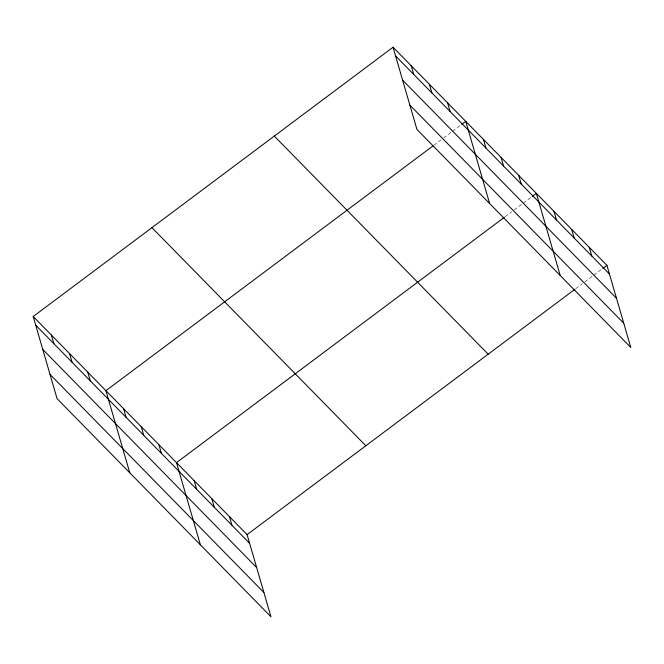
<?xml version="1.0" encoding="UTF-8"?>
<svg xmlns="http://www.w3.org/2000/svg" width="664" height="664" viewBox="0 0 664 664"><rect width="100%" height="100%" fill="white"/><g stroke="black" fill="none" stroke-linecap="round" stroke-linejoin="round"><path stroke-width="0.5" stroke-dasharray="3.32 2.49" d="M433.824 145.283L441.195 139.772M443.66 137.929L451.844 131.804M452.665 131.19L460.857 125.064M505.229 216.647L511.778 211.75M514.235 209.907L522.427 203.782M523.249 203.167L531.441 197.034M575.812 288.624L582.361 283.719M584.818 281.885L593.01 275.759M593.832 275.145L602.016 269.011"/><path stroke-width="1" d="M33.2 316.512L247.091 534.628L270.953 616.773L57.071 398.666L33.2 316.512L393.046 47.227L606.929 265.334L630.8 347.488L416.909 129.372L393.046 47.227M433.011 145.897L105.925 390.673L129.787 472.818M461.671 124.45L465.771 121.379L489.634 203.533M504.408 217.261L176.508 462.65L200.37 544.795M532.254 196.428L536.354 193.357L560.217 275.51M247.091 534.628L574.991 289.238M602.837 268.397L606.929 265.334M395.57 55.909L609.452 274.016M402.616 80.153L616.499 298.26M409.871 105.128L623.753 323.243M274.298 136.087L488.181 354.202M151.948 227.652L365.839 445.76M35.723 325.194L249.606 543.31M42.77 349.438L256.653 567.554M50.024 374.421L263.907 592.529M589.292 247.34L591.807 256.022M571.646 229.346L574.161 238.027M554 211.351L556.515 220.033M518.708 175.362L521.223 184.052M501.063 157.368L503.578 166.058M483.417 139.374L485.94 148.064M447.586 102.845L450.109 111.527M429.409 84.303L431.932 92.985M411.223 65.761L413.747 74.451M229.445 516.634L231.96 525.315M211.799 498.639L214.314 507.321M194.154 480.645L196.677 489.326M158.862 444.656L161.385 453.338M141.216 426.661L143.739 435.343M123.57 408.667L126.094 417.349M87.739 372.13L90.262 380.812M69.562 353.597L72.085 362.278M51.377 335.054L53.9 343.736"/></g></svg>
